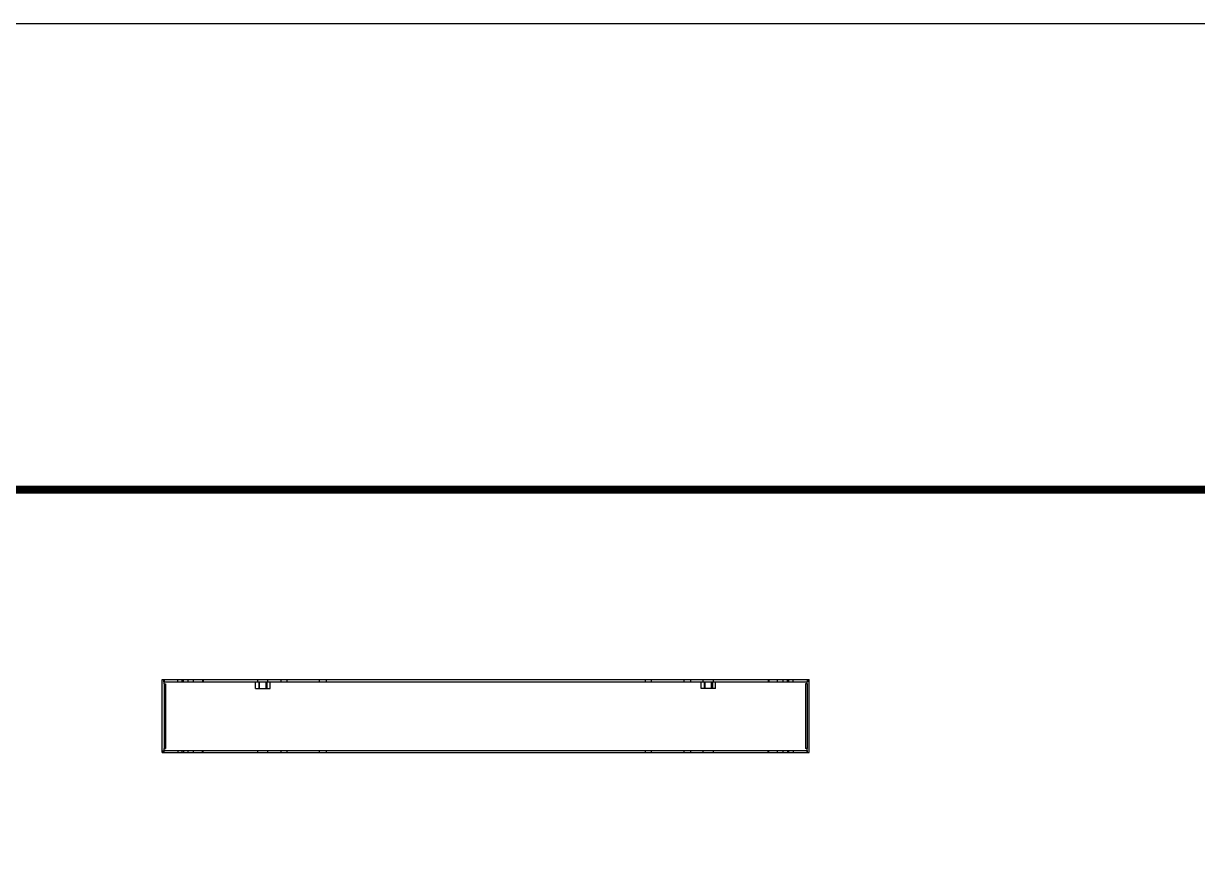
# Model space of a CAD drawing. Extents: x 79822 to 122366, y -56021 to -28815.
# Drawn here: x 92350 to 93800, y -29835 to -28815 of the extents above; entities that cross this region are included whole.
import ezdxf
from ezdxf.enums import TextEntityAlignment as Align

# ---------------------------------------------------------------- set-up
doc = ezdxf.new("R2010")
doc.units = 0
doc.header["$LTSCALE"] = 100
doc.header["$MEASUREMENT"] = 0
doc.layers.add('t', color=1, linetype='Continuous')
doc.styles.get("Standard").update_dxf_attribs({"font": ''})
doc.styles.get('Standard').set_extended_font_data('SimSun')

# ---------------------------------------------------------------- blocks, each defined once
blk = doc.blocks.new('图框')
at = {"layer": 't', "color": 7, "const_width": 9.61519705431492}
blk.add_lwpolyline([(4115.642035047145, -3151.581424744189), (4115.642035047145, 0), (0, 0), (0, -3151.581424744189)], close=True, dxfattribs=at)
at = {"color": 7, "flags": 8}
for tag, p, height in [('DWG.NAME:', (1381.636459220965, -2910.37952511241), 25), ('PROJECTNAME:', (3125.480185663539, -2912.807924402037), 24), ('PROJECTNAME：', (3339.10867075545, -2913.108539231762), 25), ('DWG.NO.:', (3128.186172261583, -3030.402470643486), 24), ('图纸编号', (3315.362718925957, -3052.404678158069), 24), ('FILENO.:', (3128.672545599984, -3106.104124450346), 24), ('文档号', (3317.726365529132, -3124.132485953713), 24)]:
    blk.add_attdef(tag, p, '', height=height, dxfattribs=at)
for tag, height, p in [('RENLIU', 24, (698.1883070825425, -2950.380597809435)), ('SHUFENWANG', 24, (885.7882910716289, -2950.380597809435)), ('FANGHOU', 24, (1069.730755450379, -2950.380597809435)), ('DANDANLI', 24, (1250.015700218792, -2950.380597809435)), ('A', 23, (59.89920926059131, -2974.881554149018)), ('设计时间', 23, (213.8658221408186, -2974.881554149018)), ('刘仁', 23, (698.1883070825425, -3002.188376027443)), ('王姝芬', 23, (885.7882910716289, -3002.188376027443)), ('侯方', 23, (1069.730755450379, -3002.188376027443)), ('李丹丹', 23, (1250.015700218792, -3002.188376027443)), ('#10STATIONONTROLCABINETCOVER', 30, (1777.900103825072, -3017.182374560078)), ('PAGEXOFX', 24, (3953.713803545135, -3039.081424744189)), ('REV.', 24, (59.38265968048654, -3063.048954873535)), ('DATE', 24, (208.907791745165, -3063.048954873535)), ('DESCRIPTION', 24, (451.7192896086781, -3063.048954873535)), ('PREPARED', 24, (698.1883070825425, -3063.048954873535)), ('CHECKED', 24, (885.7882910716144, -3063.048954873535)), ('SIGNED', 24, (1069.730755450364, -3063.048954873535)), ('APPROVED', 24, (1250.015700218792, -3063.048954873535)), ('图纸名称', 30, (1777.900103825072, -3094.695064044037)), ('第几页共几页', 24, (3953.713803545135, -3114.081424744189))]:
    blk.add_attdef(tag, text='', height=height, dxfattribs=at).set_placement(p, align=Align.MIDDLE)
for tag, p in [('图纸名称:', (1377.81237181677, -2965.923337057193)), ('项目名称：', (3121.562334825969, -2984.305160940257)), ('项目名称：', (3325.036680579346, -2984.305160940257))]:
    blk.add_attdef(tag, text='', height=25, dxfattribs=at).set_placement(p, align=Align.BOTTOM_LEFT)
at = {"color": 7, "width": 0.8, "flags": 8}
blk.add_attdef('HANGZHOUHOLLYSYSAUTOMATIONCO.,LTD.', text='', height=24, dxfattribs=at).set_placement((2770.082304289484, -3045.714803244191), align=Align.MIDDLE)

msp = doc.modelspace()

# ---------------------------------------------------------------- linework, layer by layer
at = {"color": 7, "linetype": 'Continuous'}
for p, q in [((92521.13854106667, -29714.97807366117), (92521.13854106667, -29624.97807366117)), ((92521.13854106667, -29624.97807366117), (93320.13854106667, -29624.97807366117)), ((92523.13854106667, -29624.97807366117), (92523.13854106667, -29627.47807366117)), ((92523.84564784786, -29624.97807366117), (92523.84564784786, -29627.47807366117)), ((92540.77458003594, -29627.47807366117), (92540.77458003594, -29624.97807366117)), ((92546.13854106667, -29627.47807366117), (92546.13854106667, -29624.97807366117)), ((92547.84564784786, -29627.47807366117), (92547.84564784786, -29624.97807366117)), ((92553.34880652942, -29627.47807366117), (92553.34880652942, -29624.97807366117)), ((92560.13854106667, -29627.47807366117), (92560.13854106667, -29624.97807366117)), ((92571.13854106667, -29624.97807366117), (92571.13854106667, -29627.47807366117)), ((92571.84564784786, -29624.97807366117), (92571.84564784786, -29627.47807366117)), ((92639.38854106667, -29627.47807366117), (92639.38854106667, -29624.97807366117)), ((92651.88854106667, -29627.47807366117), (92651.88854106667, -29624.97807366117)), ((92667.63854106667, -29624.97807366117), (92667.63854106667, -29627.47807366117)), ((92675.63854106667, -29627.47807366117), (92675.63854106667, -29624.97807366117)), ((92715.63854106667, -29627.47807366117), (92715.63854106667, -29624.97807366117)), ((92723.63854106667, -29624.97807366117), (92723.63854106667, -29627.47807366117)), ((93117.63854106667, -29624.97807366117), (93117.63854106667, -29627.47807366117)), ((93125.63854106667, -29627.47807366117), (93125.63854106667, -29624.97807366117)), ((93165.63854106667, -29627.47807366117), (93165.63854106667, -29624.97807366117)), ((93173.63854106667, -29624.97807366117), (93173.63854106667, -29627.47807366117)), ((93189.38854106667, -29627.47807366117), (93189.38854106667, -29624.97807366117)), ((93201.88854106667, -29627.47807366117), (93201.88854106667, -29624.97807366117)), ((93269.43143428548, -29624.97807366117), (93269.43143428548, -29627.47807366117)), ((93270.13854106667, -29624.97807366117), (93270.13854106667, -29627.47807366117)), ((93281.13854106667, -29627.47807366117), (93281.13854106667, -29624.97807366117)), ((93287.92827560386, -29627.47807366117), (93287.92827560386, -29624.97807366117)), ((93293.43143428548, -29627.47807366117), (93293.43143428548, -29624.97807366117)), ((93295.13824230887, -29627.47807366117), (93295.13824230887, -29624.97807366117)), ((93300.50250209734, -29627.47807366117), (93300.50250209734, -29624.97807366117)), ((93317.43143428548, -29624.97807366117), (93317.43143428548, -29627.47807366117)), ((93318.13854106667, -29624.97807366117), (93318.13854106667, -29627.47807366117)), ((93320.13854106667, -29714.97807366117), (93320.13854106667, -29624.97807366117)), ((92523.13854106667, -29627.47807366117), (93318.13854106667, -29627.47807366117)), ((92523.63854106667, -29629.97807366117), (92523.63854106667, -29627.47807366117)), ((92523.63854106667, -29629.97807366117), (92523.63854106667, -29709.97807366117)), ((92523.63854106667, -29629.97807366117), (92525.63854106667, -29629.97807366117)), ((92525.63854106667, -29629.97807366117), (92525.63854106667, -29709.97807366117)), ((92636.75354106666, -29635.87807366117), (92636.75354106666, -29627.47807366117)), ((92636.75354106666, -29635.87807366117), (92654.52354106662, -29635.87807366117)), ((92640.63854106667, -29627.47807366117), (92640.63854106667, -29635.87807366117)), ((92641.19604106667, -29635.87807366117), (92641.19604106667, -29627.47807366117)), ((92641.63854106667, -29635.87807366117), (92641.63854106667, -29627.47807366117)), ((92649.63854106667, -29635.87807366117), (92649.63854106667, -29627.47807366117)), ((92650.08104106667, -29635.87807366117), (92650.08104106667, -29627.47807366117)), ((92650.63854106667, -29627.47807366117), (92650.63854106667, -29635.87807366117)), ((92654.52354106662, -29635.87807366117), (92654.52354106662, -29627.47807366117)), ((93186.75354106666, -29635.87807366117), (93186.75354106666, -29627.47807366117)), ((93204.52354106662, -29635.87807366117), (93186.75354106666, -29635.87807366117)), ((93190.63854106667, -29627.47807366117), (93190.63854106667, -29635.87807366117)), ((93191.19604106667, -29635.87807366117), (93191.19604106667, -29627.47807366117)), ((93191.63854106667, -29635.87807366117), (93191.63854106667, -29627.47807366117)), ((93199.63854106667, -29635.87807366117), (93199.63854106667, -29627.47807366117)), ((93200.08104106667, -29635.87807366117), (93200.08104106667, -29627.47807366117)), ((93200.63854106667, -29627.47807366117), (93200.63854106667, -29635.87807366117)), ((93204.52354106662, -29635.87807366117), (93204.52354106662, -29627.47807366117)), ((93317.63854106667, -29629.97807366117), (93315.63854106667, -29629.97807366117)), ((93315.63854106667, -29629.97807366117), (93315.63854106667, -29709.97807366117)), ((93317.63854106667, -29629.97807366117), (93317.63854106667, -29627.47807366117)), ((93317.63854106667, -29629.97807366117), (93317.63854106667, -29709.97807366117)), ((92523.13854106667, -29714.97807366117), (92523.13854106667, -29712.47807366117)), ((92523.13854106667, -29712.47807366117), (93318.13854106667, -29712.47807366117)), ((92523.63854106667, -29712.47807366117), (92523.63854106667, -29709.97807366117)), ((92523.63854106667, -29709.97807366117), (92525.63854106667, -29709.97807366117)), ((92523.84564784786, -29714.97807366117), (92523.84564784786, -29712.47807366117)), ((92540.77458003594, -29712.47807366117), (92540.77458003594, -29714.97807366117)), ((92546.13854106667, -29714.97807366117), (92546.13854106667, -29712.47807366117)), ((92547.84564784786, -29712.47807366117), (92547.84564784786, -29714.97807366117)), ((92553.34880652942, -29714.97807366117), (92553.34880652942, -29712.47807366117)), ((92560.13854106667, -29714.97807366117), (92560.13854106667, -29712.47807366117)), ((92571.13854106667, -29714.97807366117), (92571.13854106667, -29712.47807366117)), ((92571.84564784786, -29714.97807366117), (92571.84564784786, -29712.47807366117)), ((92639.38854106667, -29714.97807366117), (92639.38854106667, -29712.47807366117)), ((92651.88854106667, -29714.97807366117), (92651.88854106667, -29712.47807366117)), ((92667.63854106667, -29712.47807366117), (92667.63854106667, -29714.97807366117)), ((92675.63854106667, -29714.97807366117), (92675.63854106667, -29712.47807366117)), ((92715.63854106667, -29714.97807366117), (92715.63854106667, -29712.47807366117)), ((92723.63854106667, -29712.47807366117), (92723.63854106667, -29714.97807366117)), ((93117.63854106667, -29712.47807366117), (93117.63854106667, -29714.97807366117)), ((93125.63854106667, -29714.97807366117), (93125.63854106667, -29712.47807366117)), ((93165.63854106667, -29714.97807366117), (93165.63854106667, -29712.47807366117)), ((93173.63854106667, -29712.47807366117), (93173.63854106667, -29714.97807366117)), ((93189.38854106667, -29714.97807366117), (93189.38854106667, -29712.47807366117)), ((93201.88854106667, -29714.97807366117), (93201.88854106667, -29712.47807366117)), ((93269.43143428548, -29714.97807366117), (93269.43143428548, -29712.47807366117)), ((93270.13854106667, -29714.97807366117), (93270.13854106667, -29712.47807366117)), ((93281.13854106667, -29714.97807366117), (93281.13854106667, -29712.47807366117)), ((93287.92827560386, -29714.97807366117), (93287.92827560386, -29712.47807366117)), ((93293.43143428548, -29712.47807366117), (93293.43143428548, -29714.97807366117)), ((93295.13824230887, -29714.97807366117), (93295.13824230887, -29712.47807366117)), ((93300.50250209734, -29712.47807366117), (93300.50250209734, -29714.97807366117)), ((93317.63854106667, -29709.97807366117), (93315.63854106667, -29709.97807366117)), ((93317.43143428548, -29714.97807366117), (93317.43143428548, -29712.47807366117)), ((93317.63854106667, -29712.47807366117), (93317.63854106667, -29709.97807366117)), ((93318.13854106667, -29714.97807366117), (93318.13854106667, -29712.47807366117)), ((92521.13854106667, -29714.97807366117), (93320.13854106667, -29714.97807366117))]:
    msp.add_line(p, q, dxfattribs=at)
at = {"color": 1}
msp.add_lwpolyline([(90946.10564981069, -28814.50979879295), (95893.88585783425, -28814.50979879295), (95893.88585783425, -32921.93380595979), (90946.10564981069, -32921.93380595979)], close=True, dxfattribs=at)

# ---------------------------------------------------------------- block references
msp.add_blockref('图框', (91411.78974008097, -29390.33974976701), dxfattribs=at)

doc.saveas('drawing.dxf')
